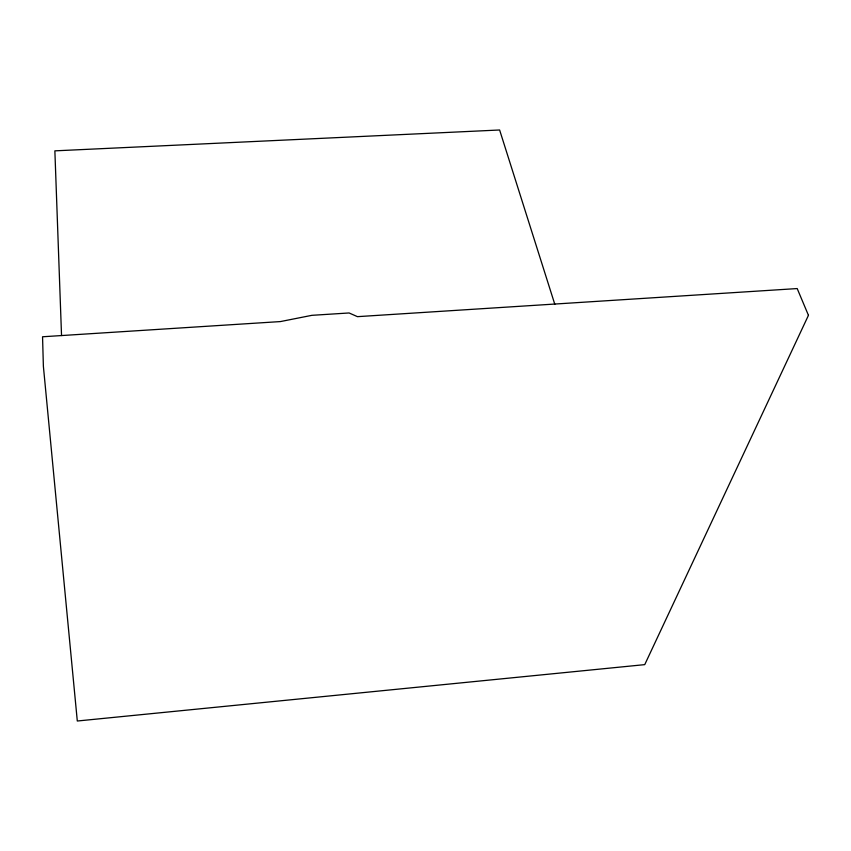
<?xml version="1.0" encoding="UTF-8"?>
<svg xmlns="http://www.w3.org/2000/svg" width="851" height="851" viewBox="0 0 851 851"><rect width="100%" height="100%" fill="white"/><g stroke="black" fill="none" stroke-linecap="round" stroke-linejoin="round"><path stroke-width="1.28" d="M554.809 304.318L499.622 129.99L54.868 150.85L61.538 335.549M808.45 315.327L644.739 664.631L77.303 721.01L43.38 366.27L42.55 336.773L280.436 321.572L311.881 315.327L349.091 312.966L357.452 316.657L797.196 288.563L808.45 315.327"/></g></svg>
